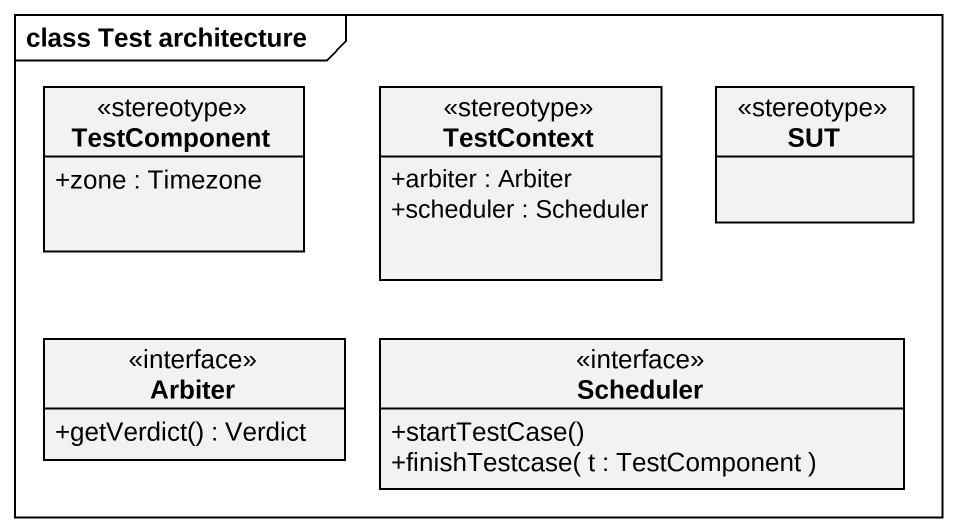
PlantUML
@startuml
mainframe class Test architecture
hide circle
hide empty members
skinparam classAttributeIconSize 0
class TestComponent <<stereotype>> {
  +zone : Timezone
}
class TestContext <<stereotype>> {
  +arbiter : Arbiter
  +scheduler : Scheduler
}
class SUT <<stereotype>>
interface Arbiter {
  +getVerdict() : Verdict
}
interface Scheduler {
  +startTestCase()
  +finishTestcase( t : TestComponent )
}
@enduml
